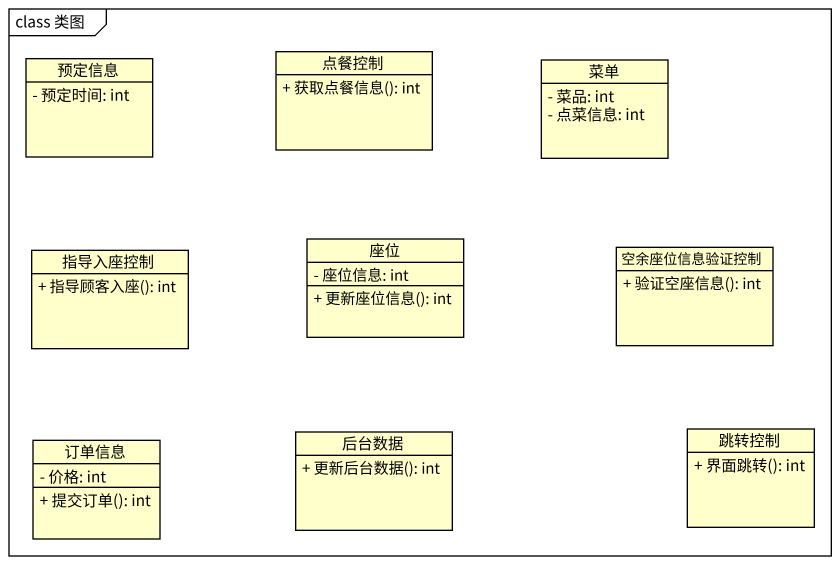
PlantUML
@startuml
mainframe class 类图
hide circle
hide empty members
skinparam classAttributeIconSize 0
class 预定信息 {
  - 预定时间: int
}
class 点餐控制 {
  + 获取点餐信息(): int
}
class 菜单 {
  - 菜品: int
  - 点菜信息: int
}
class 指导入座控制 {
  + 指导顾客入座(): int
}
class 座位 {
  - 座位信息: int
  + 更新座位信息(): int
}
class 空余座位信息验证控制 {
  + 验证空座信息(): int
}
class 订单信息 {
  - 价格: int
  + 提交订单(): int
}
class 后台数据 {
  + 更新后台数据(): int
}
class 跳转控制 {
  + 界面跳转(): int
}
@enduml
